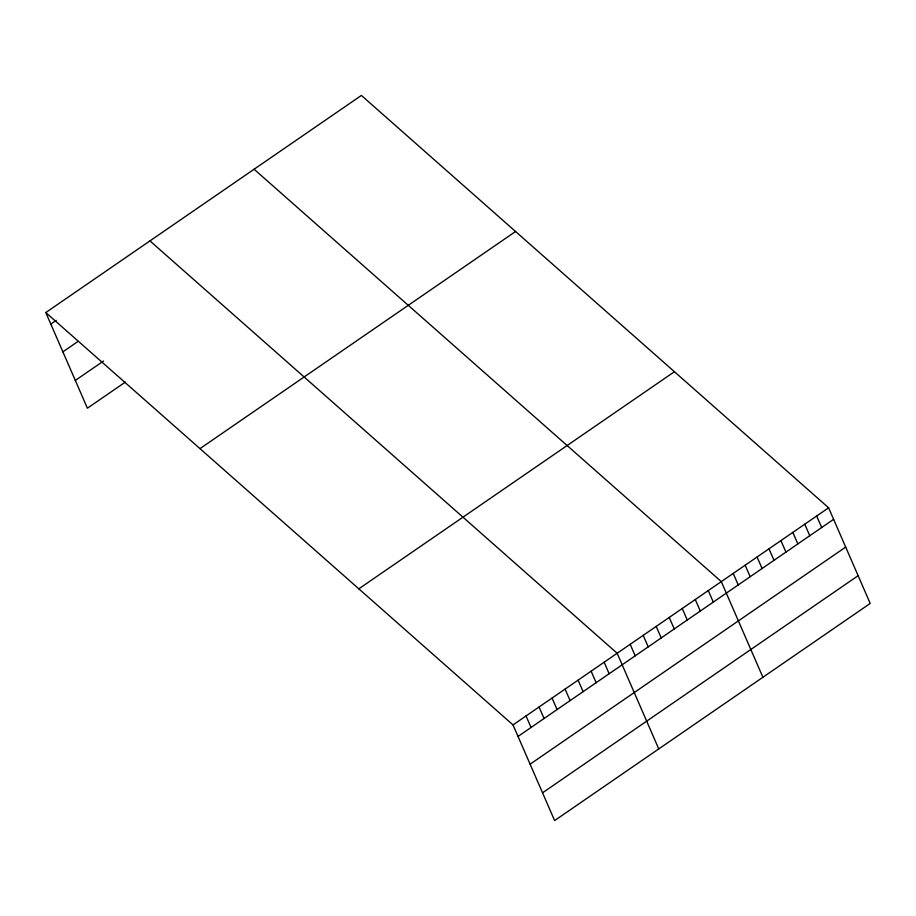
<?xml version="1.0" encoding="UTF-8"?>
<svg xmlns="http://www.w3.org/2000/svg" width="916" height="916" viewBox="0 0 916 916"><rect width="100%" height="100%" fill="white"/><g stroke="black" fill="none" stroke-linecap="round" stroke-linejoin="round"><path stroke-width="1.37" d="M45.8 312.551L361.385 95.424L828.602 507.796L870.2 603.449L554.615 820.576L513.017 724.911L45.8 312.551L87.398 408.204L125.366 382.087M50.804 324.058L56.231 320.337M62.883 351.836L78.066 341.382M75.318 380.438L103.531 361.03M199.986 448.634L515.571 231.508M358.832 588.828L674.428 371.713M513.017 724.911L828.602 507.796M518.021 736.43L833.617 519.315M530.101 764.196L845.686 547.081M542.535 792.809L858.132 575.683M254.087 169.242L721.304 581.614L762.902 677.279M149.949 240.897L617.155 653.268L658.753 748.922M816.683 515.994L821.686 527.513M804.763 524.192L809.767 535.711M792.844 532.402L797.847 543.921M780.913 540.6L785.928 552.119M768.993 548.81L773.997 560.317M757.074 557.008L762.078 568.527M745.155 565.206L750.158 576.725M733.224 573.416L738.239 584.923M708.286 590.568L713.289 602.087M695.267 599.522L700.282 611.041M682.248 608.487L687.263 619.995M669.23 617.441L674.245 628.96M656.211 626.395L661.226 637.914M643.192 635.349L648.207 646.868M630.174 644.303L635.189 655.822M604.148 662.222L609.151 673.741M591.129 671.176L596.133 682.695M578.111 680.13L583.114 691.649M565.092 689.084L570.096 700.603M552.073 698.049L557.077 709.557M539.055 707.003L544.058 718.522M526.036 715.957L531.04 727.476"/></g></svg>
